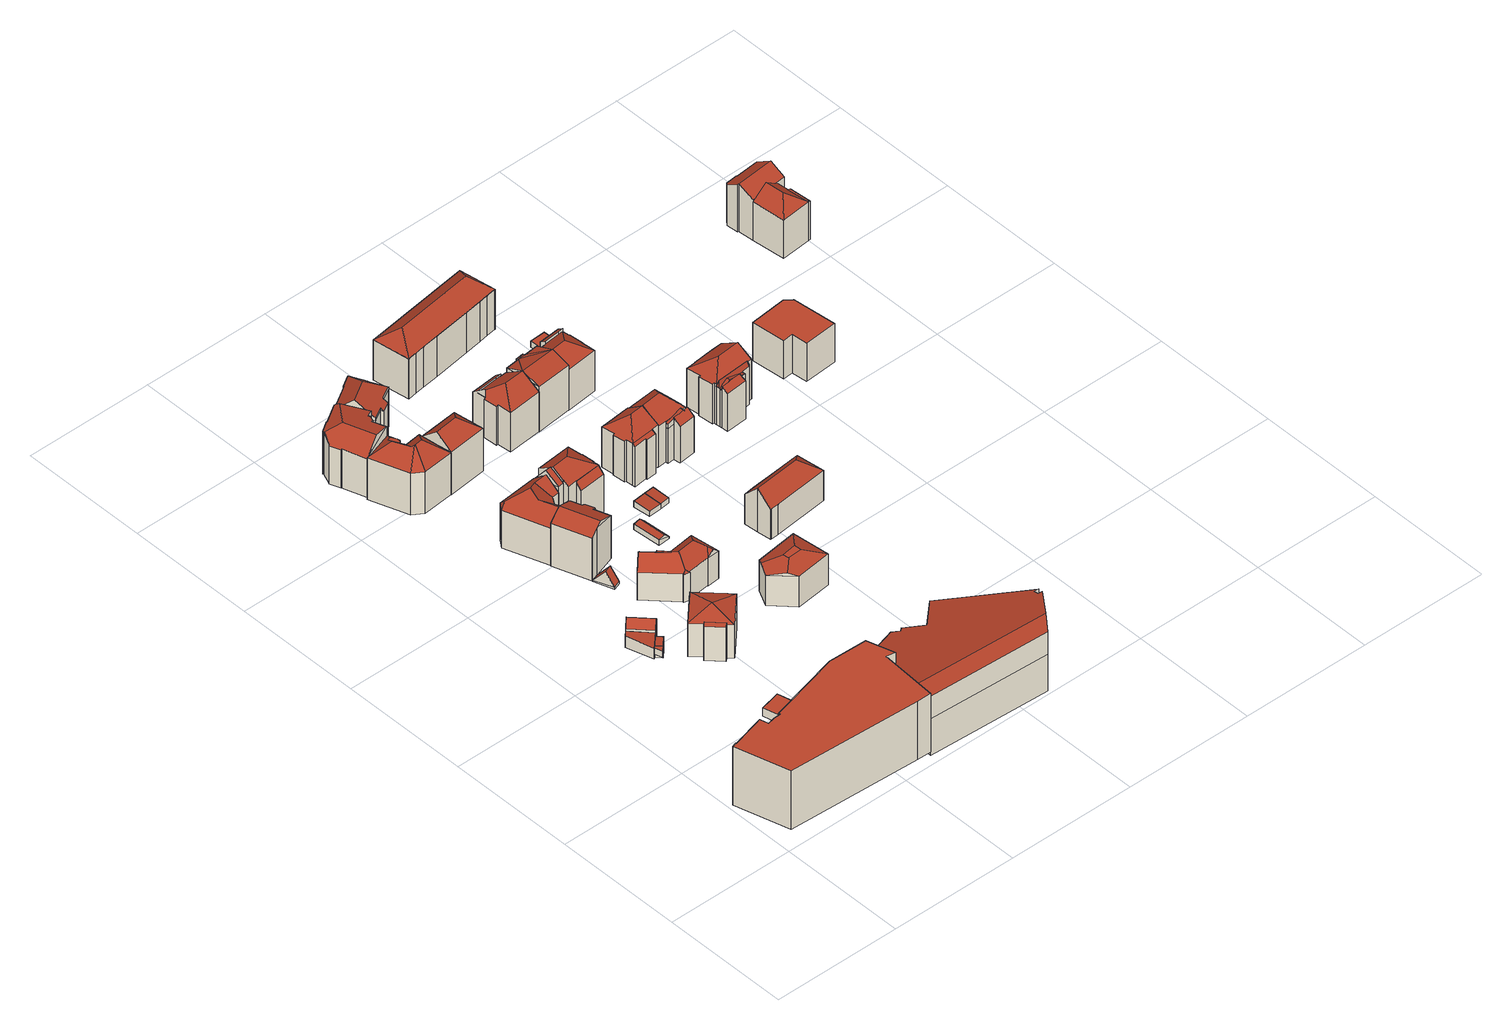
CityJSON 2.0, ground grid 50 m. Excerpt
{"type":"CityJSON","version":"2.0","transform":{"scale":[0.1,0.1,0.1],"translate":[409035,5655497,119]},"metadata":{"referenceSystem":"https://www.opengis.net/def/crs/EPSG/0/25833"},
"CityObjects":{
"building1":{"type":"Building","attributes":{"Dachtyp_tdc":"tdcPolyFlatRoof","Gemeindeschluessel":14612000,"Dachneigung":0,"QualitaetDacherkennung":35,"Geometrietyp2DReferenz":"3000","measuredHeight":24.64,"function":"31001_2000","roofType":"1000"},"geometry":[{"type":"Solid","lod":"2","boundaries":[[[[0,1,2,3]],[[1,4,5,2]],[[4,6,7,5]],[[6,8,9,7]],[[8,10,11,9]],[[10,12,13,11]],[[12,14,15,13]],[[14,16,17,15]],[[16,18,19,17]],[[18,20,21,19]],[[20,22,23,21]],[[22,24,25,23]],[[24,26,27,25]],[[26,28,29,27]],[[28,0,3,29]],[[28,26,24,22,20,18,16,14,12,10,8,6,4,1,0]],[[3,2,5,7,9,11,13,15,17,19,21,23,25,27,29]]]],"semantics":{"surfaces":[{"type":"WallSurface"},{"type":"RoofSurface"},{"type":"GroundSurface"}],"values":[[0,0,0,0,0,0,0,0,0,0,0,0,0,0,0,1,2]]}}]},
"building2":{"type":"Building","attributes":{"Dachtyp_tdc":"tdcPolyFlatRoof","Gemeindeschluessel":14612000,"Dachneigung":0,"QualitaetDacherkennung":81,"Geometrietyp2DReferenz":"3000","measuredHeight":3.47,"function":"31001_9998","roofType":"1000"},"geometry":[{"type":"Solid","lod":"2","boundaries":[[[[30,31,32,33]],[[31,34,35,32]],[[34,36,37,35]],[[36,30,33,37]],[[36,34,31,30]],[[33,32,35,37]]]],"semantics":{"surfaces":[{"type":"WallSurface"},{"type":"RoofSurface"},{"type":"GroundSurface"}],"values":[[0,0,0,0,1,2]]}}]},
"building3":{"type":"Building","attributes":{"Dachtyp_tdc":"tdcPolyFlatRoof","Gemeindeschluessel":14612000,"Dachneigung":0,"QualitaetDacherkennung":67,"Geometrietyp2DReferenz":"3000","measuredHeight":2.53,"function":"31001_9998","roofType":"1000"},"geometry":[{"type":"Solid","lod":"2","boundaries":[[[[38,39,40,41]],[[39,42,43,40]],[[42,44,45,43]],[[44,38,41,45]],[[44,42,39,38]],[[41,40,43,45]]]],"semantics":{"surfaces":[{"type":"WallSurface"},{"type":"RoofSurface"},{"type":"GroundSurface"}],"values":[[0,0,0,0,1,2]]}}]},
"building4":{"type":"Building","attributes":{"Dachtyp_tdc":"tdcPolyFlatRoof","Gemeindeschluessel":14612000,"Dachneigung":2.99,"QualitaetDacherkennung":75,"Geometrietyp2DReferenz":"3000","measuredHeight":4.9,"function":"31001_9998","roofType":"2100"},"geometry":[{"type":"Solid","lod":"2","boundaries":[[[[38,46,47,48,49,50]],[[51,52,53,54,55,56]],[[50,49,52,51]],[[49,48,53,52]],[[48,47,54,53]],[[47,46,55,54]],[[46,38,56,55]],[[38,50,51,56]]]],"semantics":{"surfaces":[{"type":"RoofSurface"},{"type":"GroundSurface"},{"type":"WallSurface"}],"values":[[0,1,2,2,2,2,2,2]]}}]},
"building5":{"type":"Building","attributes":{"Dachtyp_tdc":"tdcPolyFlatRoof","Gemeindeschluessel":14612000,"Dachneigung":3.43,"QualitaetDacherkennung":68,"Geometrietyp2DReferenz":"3000","measuredHeight":5.23,"function":"31001_9998","roofType":"2100"},"geometry":[{"type":"Solid","lod":"2","boundaries":[[[[57,39,58,59]],[[39,38,60,58]],[[38,61,62,60]],[[61,57,59,62]],[[61,38,39,57]],[[59,58,60,62]]]],"semantics":{"surfaces":[{"type":"WallSurface"},{"type":"RoofSurface"},{"type":"GroundSurface"}],"values":[[0,0,0,0,1,2]]}}]},
"building6":{"type":"Building","attributes":{"Dachtyp_tdc":"tdcGableRoof","Gemeindeschluessel":14612000,"Dachneigung":44.62,"QualitaetDacherkennung":61,"Geometrietyp2DReferenz":"3000","measuredHeight":9.48,"function":"31001_9998","roofType":"3100"},"geometry":[{"type":"Solid","lod":"2","boundaries":[[[[63,64,65,66]],[[64,67,68,65]],[[67,69,70,68]],[[69,71,72,70]],[[71,73,74,72]],[[73,75,76,74]],[[75,77,78,76]],[[77,79,80,78]],[[79,81,82,80]],[[81,63,66,82]],[[77,75,73,71,69,67,64,63]],[[63,81,79,77]],[[66,65,68,70,72,74,76,78,80,82]]]],"semantics":{"surfaces":[{"type":"WallSurface"},{"type":"RoofSurface"},{"type":"GroundSurface"}],"values":[[0,0,0,0,0,0,0,0,0,0,1,1,2]]}}]},
"building7":{"type":"Building","attributes":{"Gemeindeschluessel":14612000,"Geometrietyp2DReferenz":"3000","function":"31001_9998","roofType":"9999"},"children":["building7-1","building7-2"]},
"building7-1":{"type":"BuildingPart","attributes":{"Dachtyp_tdc":"tdcPolyFlatRoof","Dachneigung":19.98,"QualitaetDacherkennung":37,"Geometrietyp2DReferenz":"3000","measuredHeight":14.82,"roofType":"2100"},"parents":["building7"],"geometry":[{"type":"MultiSurface","lod":"2","boundaries":[[[83,84,85,86]],[[84,87,88,85]],[[84,83,89,87]],[[88,90,86,85]],[[87,89,91,90,88]],[[83,86,92]]],"semantics":{"surfaces":[{"type":"WallSurface"},{"type":"RoofSurface"},{"type":"GroundSurface"}],"values":[0,0,1,2,0,0]}}]},
"building7-2":{"type":"BuildingPart","attributes":{"Dachtyp_tdc":"tdcTentRoof","Dachneigung":19.26,"QualitaetDacherkennung":56,"Geometrietyp2DReferenz":"3000","measuredHeight":16.71,"roofType":"3500"},"parents":["building7"],"geometry":[{"type":"MultiSurface","lod":"2","boundaries":[[[93,94,95,96]],[[94,97,98,95]],[[97,92,86,98]],[[91,99,100,90]],[[99,101,102,100]],[[101,103,104,102]],[[103,105,106,104]],[[94,93,107,108,105,103,109]],[[97,94,109]],[[101,99,91,92,97,109]],[[103,101,109]],[[106,110,111,96,95,98,86,90,100,102,104]],[[105,108,110,106]],[[108,107,111,110]],[[107,93,96,111]]],"semantics":{"surfaces":[{"type":"WallSurface"},{"type":"RoofSurface"},{"type":"GroundSurface"}],"values":[0,0,0,0,0,0,0,1,1,1,1,2,0,0,0]}}]},
"building8":{"type":"Building","attributes":{"Dachtyp_tdc":"tdcGableRoof","Gemeindeschluessel":14612000,"Dachneigung":50.8,"QualitaetDacherkennung":10,"Geometrietyp2DReferenz":"3000","measuredHeight":6.12,"function":"31001_9998","roofType":"3100"},"geometry":[{"type":"Solid","lod":"2","boundaries":[[[[112,113,114,115]],[[113,116,117,114]],[[116,118,119,117]],[[118,112,115,119]],[[116,113,120]],[[112,118,121]],[[113,112,121,120]],[[118,116,120,121]],[[115,114,117,119]]]],"semantics":{"surfaces":[{"type":"WallSurface"},{"type":"RoofSurface"},{"type":"GroundSurface"}],"values":[[0,0,0,0,0,0,1,1,2]]}}]},
"building9":{"type":"Building","attributes":{"Dachtyp_tdc":"tdcFreeFormRoof","Gemeindeschluessel":14612000,"Dachneigung":12.46,"QualitaetDacherkennung":23,"Geometrietyp2DReferenz":"3000","measuredHeight":21.68,"function":"31001_9998","roofType":"5000"},"geometry":[{"type":"Solid","lod":"2","boundaries":[[[[122,123,124,125]],[[123,126,127,124]],[[126,128,129,127]],[[128,130,131,129]],[[130,132,133,131]],[[134,135,136,137,138,139,140,141]],[[142,143,132,144,134,141,145,146]],[[144,130,128,126,123,122,147,135,134]],[[132,130,144]],[[140,145,141]],[[147,136,135]],[[133,148,149,150,151,152,153,154,155,156,157,125,124,127,129,131]],[[132,143,148,133]],[[143,142,149,148]],[[142,146,150,149]],[[146,145,151,150]],[[145,140,152,151]],[[140,139,153,152]],[[139,138,154,153]],[[138,137,155,154]],[[137,136,156,155]],[[136,147,157,156]],[[147,122,125,157]]]],"semantics":{"surfaces":[{"type":"WallSurface"},{"type":"RoofSurface"},{"type":"GroundSurface"}],"values":[[0,0,0,0,0,1,1,1,0,0,0,2,0,0,0,0,0,0,0,0,0,0,0]]}}]},
"building10":{"type":"Building","attributes":{"Dachtyp_tdc":"tdcFreeFormRoof","Gemeindeschluessel":14612000,"Dachneigung":42.29,"QualitaetDacherkennung":48,"Geometrietyp2DReferenz":"3000","measuredHeight":23.39,"function":"31001_9998","roofType":"5000"},"geometry":[{"type":"Solid","lod":"2","boundaries":[[[[158,159,160,161]],[[159,162,163,160]],[[162,164,165,163]],[[164,166,167,165]],[[166,168,169,167]],[[168,170,171,169]],[[170,172,173,171]],[[172,174,175,173]],[[174,176,177,175]],[[176,178,179,177]],[[178,158,161,179]],[[180,181,182,183,184,178,176]],[[185,186,180,176,174]],[[187,188,185,174,172]],[[187,172,170]],[[188,187,170,168]],[[186,185,188,168,166]],[[181,180,186,166,164]],[[182,181,164,162]],[[183,182,162,159]],[[184,183,159,158]],[[184,158,178]],[[161,160,163,165,167,169,171,173,175,177,179]]]],"semantics":{"surfaces":[{"type":"WallSurface"},{"type":"RoofSurface"},{"type":"GroundSurface"}],"values":[[0,0,0,0,0,0,0,0,0,0,0,1,1,1,1,1,1,1,1,1,1,1,2]]}}]},
"building11":{"type":"Building","attributes":{"Dachtyp_tdc":"tdcPolyFlatRoof","Gemeindeschluessel":14612000,"Dachneigung":0,"QualitaetDacherkennung":50,"Geometrietyp2DReferenz":"3000","measuredHeight":4.1,"function":"31001_2000","roofType":"1000"},"geometry":[{"type":"Solid","lod":"2","boundaries":[[[[189,190,191,192]],[[190,193,194,191]],[[193,195,196,194]],[[195,197,198,196]],[[197,189,192,198]],[[197,195,193,190,189]],[[192,191,194,196,198]]]],"semantics":{"surfaces":[{"type":"WallSurface"},{"type":"RoofSurface"},{"type":"GroundSurface"}],"values":[[0,0,0,0,0,1,2]]}}]},
"building12":{"type":"Building","attributes":{"Dachtyp_tdc":"tdcFreeFormRoof","Gemeindeschluessel":14612000,"Dachneigung":23.88,"QualitaetDacherkennung":39,"Geometrietyp2DReferenz":"3000","measuredHeight":21.02,"function":"31001_9998","roofType":"5000"},"geometry":[{"type":"Solid","lod":"2","boundaries":[[[[199,200,201,202]],[[200,203,204,201]],[[203,205,206,204]],[[205,207,208,206]],[[207,209,210,208]],[[209,211,212,210]],[[211,213,214,212]],[[213,215,216,214]],[[215,217,218,216]],[[217,219,220,218]],[[219,221,222,220]],[[221,223,224,222]],[[223,225,226,224]],[[225,199,202,226]],[[221,227,228,199,225,223]],[[209,207,205,203,200,228,227,219,217,215,213,211]],[[221,219,227]],[[200,199,228]],[[202,201,204,206,208,210,212,214,216,218,220,222,224,226]]]],"semantics":{"surfaces":[{"type":"WallSurface"},{"type":"RoofSurface"},{"type":"GroundSurface"}],"values":[[0,0,0,0,0,0,0,0,0,0,0,0,0,0,1,1,0,0,2]]}}]},
"building13":{"type":"Building","attributes":{"Dachtyp_tdc":"tdcFreeFormRoof","Gemeindeschluessel":14612000,"Dachneigung":41.44,"QualitaetDacherkennung":9,"Geometrietyp2DReferenz":"3000","measuredHeight":22.14,"function":"31001_9998","roofType":"5000"},"geometry":[{"type":"Solid","lod":"2","boundaries":[[[[229,230,231,232]],[[230,233,234,231]],[[233,235,236,234]],[[235,237,238,236]],[[237,239,240,238]],[[239,241,242,240]],[[241,243,244,242]],[[243,229,232,244]],[[245,246,243,241]],[[247,248,245,241,239]],[[249,247,239,237]],[[249,237,235]],[[250,248,247,249,235,233]],[[250,233,230]],[[246,245,248,250,230,229]],[[246,229,243]],[[232,231,234,236,238,240,242,244]]]],"semantics":{"surfaces":[{"type":"WallSurface"},{"type":"RoofSurface"},{"type":"GroundSurface"}],"values":[[0,0,0,0,0,0,0,0,1,1,1,0,1,1,1,0,2]]}}]},
"building14":{"type":"Building","attributes":{"Dachtyp_tdc":"tdcFreeFormRoof","Gemeindeschluessel":14612000,"Dachneigung":40.5,"QualitaetDacherkennung":12,"Geometrietyp2DReferenz":"3000","measuredHeight":16.37,"function":"31001_9998","roofType":"5000"},"geometry":[{"type":"Solid","lod":"2","boundaries":[[[[251,252,253,254,255,256,257,258,259,260]],[[251,260,261]],[[252,251,261,262]],[[253,252,262,263]],[[264,265,254,253,263,266]],[[267,264,266,268]],[[267,268,269]],[[265,264,267,269,270]],[[255,254,265,270,271]],[[256,255,271,272]],[[257,256,272,273]],[[258,257,273,274]],[[275,276,277,278,279,280,281,282,283,284,285,286,287]],[[273,272,276,275]],[[272,271,277,276]],[[271,270,278,277]],[[270,269,279,278]],[[269,268,280,279]],[[268,266,281,280]],[[266,263,282,281]],[[263,262,283,282]],[[262,261,284,283]],[[261,260,285,284]],[[260,259,286,285]],[[259,274,287,286]],[[274,273,275,287]],[[258,274,259]]]],"semantics":{"surfaces":[{"type":"RoofSurface"},{"type":"WallSurface"},{"type":"GroundSurface"}],"values":[[0,0,0,0,0,0,1,0,0,0,0,0,2,1,1,1,1,1,1,1,1,1,1,1,1,1,1]]}}]},
"building15":{"type":"Building","attributes":{"Dachtyp_tdc":"tdcFreeFormRoof","Gemeindeschluessel":14612000,"Dachneigung":41.38,"QualitaetDacherkennung":47,"Geometrietyp2DReferenz":"3000","measuredHeight":22.61,"function":"31001_9998","roofType":"5000"},"geometry":[{"type":"Solid","lod":"2","boundaries":[[[[288,289,290,291]],[[289,292,293,290]],[[292,294,295,293]],[[294,296,297,295]],[[296,298,299,297]],[[298,300,301,299]],[[300,302,303,301]],[[302,304,305,303]],[[304,306,307,305]],[[306,308,309,307]],[[308,310,311,309]],[[310,312,313,311]],[[312,314,315,313]],[[314,288,291,315]],[[316,317,318,319,320,321,322]],[[322,321,323,324,325,326]],[[327,316,322,326,328,329,330,306,304]],[[306,330,308]],[[308,330,329,310]],[[310,329,328,312]],[[312,328,326,325,314]],[[302,327,304]],[[300,317,316,327,302]],[[314,325,324,288]],[[288,324,323,289]],[[292,321,320,294]],[[289,323,321,292]],[[294,320,319,296]],[[296,319,318,298]],[[298,318,317,300]],[[291,290,293,295,297,299,301,303,305,307,309,311,313,315]]]],"semantics":{"surfaces":[{"type":"WallSurface"},{"type":"RoofSurface"},{"type":"GroundSurface"}],"values":[[0,0,0,0,0,0,0,0,0,0,0,0,0,0,1,1,1,0,0,0,0,0,0,0,0,0,0,0,0,0,2]]}}]},
"building16":{"type":"Building","attributes":{"Dachtyp_tdc":"tdcHipAndGableRoof","Gemeindeschluessel":14612000,"Dachneigung":42.05,"QualitaetDacherkennung":61,"Geometrietyp2DReferenz":"3000","measuredHeight":22.93,"function":"31001_9998","roofType":"5000"},"geometry":[{"type":"Solid","lod":"2","boundaries":[[[[331,332,333,334]],[[332,335,336,333]],[[335,337,338,336]],[[337,331,334,338]],[[335,332,339]],[[331,337,340]],[[332,331,340,339]],[[337,335,339,340]],[[334,333,336,338]]]],"semantics":{"surfaces":[{"type":"WallSurface"},{"type":"RoofSurface"},{"type":"GroundSurface"}],"values":[[0,0,0,0,1,0,1,1,2]]}}]},
"building17":{"type":"Building","attributes":{"Dachtyp_tdc":"tdcFreeFormRoof","Gemeindeschluessel":14612000,"Dachneigung":15.78,"QualitaetDacherkennung":3,"Geometrietyp2DReferenz":"3000","measuredHeight":26.02,"function":"31001_2000","roofType":"5000"},"geometry":[{"type":"Solid","lod":"2","boundaries":[[[[341,342,343,344]],[[342,345,346,343]],[[345,347,348,346]],[[347,349,350,348]],[[349,351,352,350]],[[351,353,354,352]],[[353,355,356,354]],[[355,357,358,356]],[[357,359,360,358]],[[359,361,362,360]],[[361,363,364,362]],[[363,365,366,364]],[[365,367,368,366]],[[367,369,370,368]],[[369,341,344,370]],[[371,372,373,374]],[[375,376,377,373,372,378,379,380,381,347,382,383,384,385,386]],[[365,375,386,367]],[[367,386,385,369]],[[369,385,384,341]],[[341,384,383,342]],[[342,383,382,345]],[[345,382,347]],[[347,381,349]],[[349,381,380,351]],[[351,380,379,353]],[[353,379,378,355]],[[355,378,372,371,357]],[[361,377,376,363]],[[359,374,373,377,361]],[[363,376,375,365]],[[357,371,374,359]],[[344,343,346,348,350,352,354,356,358,360,362,364,366,368,370]]]],"semantics":{"surfaces":[{"type":"WallSurface"},{"type":"RoofSurface"},{"type":"GroundSurface"}],"values":[[0,0,0,0,0,0,0,0,0,0,0,0,0,0,0,1,1,0,0,0,0,0,0,0,0,0,0,0,0,0,0,0,2]]}}]},
"building18":{"type":"Building","attributes":{"Gemeindeschluessel":14612000,"Geometrietyp2DReferenz":"3000","function":"31001_9998","roofType":"9999"},"children":["building18-1","building18-2","building18-3"]},
"building18-1":{"type":"BuildingPart","attributes":{"Dachtyp_tdc":"tdcPolyFlatRoof","Dachneigung":49.85,"QualitaetDacherkennung":41,"Geometrietyp2DReferenz":"3000","measuredHeight":18.21,"roofType":"2100"},"parents":["building18"],"geometry":[{"type":"MultiSurface","lod":"2","boundaries":[[[387,388,389,390]],[[388,391,392,389]],[[391,393,394,392]],[[391,388,387,393]],[[394,390,389,392]]],"semantics":{"surfaces":[{"type":"WallSurface"},{"type":"RoofSurface"},{"type":"GroundSurface"}],"values":[0,0,0,1,2]}}]},
"building18-2":{"type":"BuildingPart","attributes":{"Dachtyp_tdc":"tdcGableRoof","Dachneigung":52.31,"QualitaetDacherkennung":74,"Geometrietyp2DReferenz":"3000","measuredHeight":22.34,"roofType":"3100"},"parents":["building18"],"geometry":[{"type":"MultiSurface","lod":"2","boundaries":[[[395,396,397,398]],[[399,400,401,402]],[[400,395,398,401]],[[395,400,403]],[[396,395,403,404,405]],[[400,399,406,407,404,403]],[[398,397,408,402,401]]],"semantics":{"surfaces":[{"type":"WallSurface"},{"type":"RoofSurface"},{"type":"GroundSurface"}],"values":[0,0,0,0,1,1,2]}}]},
"building18-3":{"type":"BuildingPart","attributes":{"Dachtyp_tdc":"tdcHipAndGableRoof","Dachneigung":33.59,"QualitaetDacherkennung":56,"Geometrietyp2DReferenz":"3000","measuredHeight":22.91,"roofType":"5000"},"parents":["building18"],"geometry":[{"type":"MultiSurface","lod":"2","boundaries":[[[409,410,411,397,396]],[[410,412,413,411]],[[412,414,415,413]],[[414,416,417,415]],[[416,418,419,417]],[[418,420,390,419]],[[420,387,390]],[[421,422,423,394,393]],[[422,424,399,402,423]],[[420,418,416,414,412,410,425]],[[410,409,405,407,426,425]],[[426,424,422,421,420,425]],[[402,408,397,411,413,415,417,419,390,394,423]]],"semantics":{"surfaces":[{"type":"WallSurface"},{"type":"RoofSurface"},{"type":"GroundSurface"}],"values":[0,0,0,0,0,0,0,0,0,1,1,1,2]}}]},
"building19":{"type":"Building","attributes":{"Dachtyp_tdc":"tdcGableRoof","Gemeindeschluessel":14612000,"Dachneigung":11.82,"QualitaetDacherkennung":56,"Geometrietyp2DReferenz":"3000","measuredHeight":2.81,"function":"31001_9998","roofType":"3100"},"geometry":[{"type":"Solid","lod":"2","boundaries":[[[[427,428,429,430]],[[428,431,432,429]],[[431,433,434,432]],[[433,427,430,434]],[[431,428,435]],[[427,433,436]],[[428,427,436,435]],[[433,431,435,436]],[[430,429,432,434]]]],"semantics":{"surfaces":[{"type":"WallSurface"},{"type":"RoofSurface"},{"type":"GroundSurface"}],"values":[[0,0,0,0,0,0,1,1,2]]}}]},
"building20":{"type":"Building","attributes":{"Dachtyp_tdc":"tdcFreeFormRoof","Gemeindeschluessel":14612000,"Dachneigung":23.65,"QualitaetDacherkennung":55,"Geometrietyp2DReferenz":"3000","measuredHeight":15.58,"function":"31001_9998","roofType":"5000"},"geometry":[{"type":"Solid","lod":"2","boundaries":[[[[437,438,439,440]],[[438,441,442,439]],[[441,443,444,442]],[[443,445,446,444]],[[445,437,440,446]],[[447,448,449,450,445]],[[449,451,438,437,450]],[[452,441,438,451]],[[441,452,448,447,443]],[[448,452,451,449]],[[437,445,450]],[[445,443,447]],[[440,439,442,444,446]]]],"semantics":{"surfaces":[{"type":"WallSurface"},{"type":"RoofSurface"},{"type":"GroundSurface"}],"values":[[0,0,0,0,0,1,1,1,1,1,0,0,2]]}}]},
"building21":{"type":"Building","attributes":{"Dachtyp_tdc":"tdcPolyFlatRoof","Gemeindeschluessel":14612000,"Dachneigung":3.9,"QualitaetDacherkennung":88,"Geometrietyp2DReferenz":"3000","measuredHeight":2.54,"function":"31001_9998","roofType":"2100"},"geometry":[{"type":"Solid","lod":"2","boundaries":[[[[453,454,455,456]],[[454,457,458,455]],[[457,459,460,458]],[[459,453,456,460]],[[459,457,454,453]],[[456,455,458,460]]]],"semantics":{"surfaces":[{"type":"WallSurface"},{"type":"RoofSurface"},{"type":"GroundSurface"}],"values":[[0,0,0,0,1,2]]}}]},
"building22":{"type":"Building","attributes":{"Dachtyp_tdc":"tdcPolyFlatRoof","Gemeindeschluessel":14612000,"Dachneigung":3.65,"QualitaetDacherkennung":91,"Geometrietyp2DReferenz":"3000","measuredHeight":2.52,"function":"31001_9998","roofType":"2100"},"geometry":[{"type":"Solid","lod":"2","boundaries":[[[[459,457,458,460]],[[457,461,462,458]],[[461,463,464,462]],[[463,459,460,464]],[[463,461,457,459]],[[460,458,462,464]]]],"semantics":{"surfaces":[{"type":"WallSurface"},{"type":"RoofSurface"},{"type":"GroundSurface"}],"values":[[0,0,0,0,1,2]]}}]},
"building23":{"type":"Building","attributes":{"Gemeindeschluessel":14612000,"Geometrietyp2DReferenz":"3000","function":"31001_9998","roofType":"9999"},"children":["building23-1","building23-2"]},
"building23-1":{"type":"BuildingPart","attributes":{"Dachtyp_tdc":"tdcHipAndGableRoof","Dachneigung":33.97,"QualitaetDacherkennung":56,"Geometrietyp2DReferenz":"3000","measuredHeight":21.39,"roofType":"5000"},"parents":["building23"],"geometry":[{"type":"MultiSurface","lod":"2","boundaries":[[[465,466,467,468]],[[466,469,470,467]],[[469,471,472,470]],[[471,473,474,472]],[[473,475,476,474]],[[475,477,478,476]],[[477,479,480,478]],[[481,482,483,484]],[[482,465,468,483]],[[485,486,479,477,475,473,471,487]],[[471,469,466,487]],[[466,465,482,481,485,487]],[[468,467,470,472,474,476,478,480,488,484,483]]],"semantics":{"surfaces":[{"type":"WallSurface"},{"type":"RoofSurface"},{"type":"GroundSurface"}],"values":[0,0,0,0,0,0,0,0,0,1,1,1,2]}}]},
"building23-2":{"type":"BuildingPart","attributes":{"Dachtyp_tdc":"tdcPolyFlatRoof","Dachneigung":37.5,"QualitaetDacherkennung":41,"Geometrietyp2DReferenz":"3000","measuredHeight":19.86,"roofType":"2100"},"parents":["building23"],"geometry":[{"type":"MultiSurface","lod":"2","boundaries":[[[489,490,481,484,491]],[[492,493,494,480,479]],[[493,489,491,494]],[[493,492,495,490,489]],[[491,484,488,480,494]]],"semantics":{"surfaces":[{"type":"WallSurface"},{"type":"RoofSurface"},{"type":"GroundSurface"}],"values":[0,0,0,1,2]}}]},
"building24":{"type":"Building","attributes":{"Gemeindeschluessel":14612000,"Geometrietyp2DReferenz":"3000","function":"31001_9998","roofType":"9999"},"children":["building24-1","building24-2"]},
"building24-1":{"type":"BuildingPart","attributes":{"Dachtyp_tdc":"tdcPolyFlatRoof","Dachneigung":30.05,"QualitaetDacherkennung":33,"Geometrietyp2DReferenz":"3000","measuredHeight":17.5,"roofType":"2100"},"parents":["building24"],"geometry":[{"type":"MultiSurface","lod":"2","boundaries":[[[496,497,498,499]],[[497,500,501,498]],[[500,502,503,501]],[[502,504,505,503]],[[504,506,507,505]],[[504,502,500,497,496,506]],[[507,499,498,501,503,505]]],"semantics":{"surfaces":[{"type":"WallSurface"},{"type":"RoofSurface"},{"type":"GroundSurface"}],"values":[0,0,0,0,0,1,2]}}]},
"building24-2":{"type":"BuildingPart","attributes":{"Dachtyp_tdc":"tdcHipAndGableRoof","Dachneigung":37.11,"QualitaetDacherkennung":56,"Geometrietyp2DReferenz":"3000","measuredHeight":21.68,"roofType":"5000"},"parents":["building24"],"geometry":[{"type":"MultiSurface","lod":"2","boundaries":[[[508,509,496,499,510]],[[511,512,513,507,506]],[[512,514,515,513]],[[514,516,517,515]],[[516,518,519,517]],[[518,520,521,519]],[[520,522,523,521]],[[522,524,525,523]],[[524,508,510,525]],[[520,518,516,514,512,511,526]],[[511,509,508,524,526]],[[524,522,520,526]],[[510,499,507,513,515,517,519,521,523,525]]],"semantics":{"surfaces":[{"type":"WallSurface"},{"type":"RoofSurface"},{"type":"GroundSurface"}],"values":[0,0,0,0,0,0,0,0,0,1,1,1,2]}}]},
"building25":{"type":"Building","attributes":{"Dachtyp_tdc":"tdcHipAndGableRoof","Gemeindeschluessel":14612000,"Dachneigung":44.54,"QualitaetDacherkennung":43,"Geometrietyp2DReferenz":"3000","measuredHeight":18.16,"function":"31001_9998","roofType":"5000"},"geometry":[{"type":"Solid","lod":"2","boundaries":[[[[527,528,529,530]],[[528,531,532,529]],[[531,533,534,532]],[[533,535,536,534]],[[535,537,538,536]],[[537,539,540,538]],[[539,541,542,540]],[[541,543,544,542]],[[543,545,546,544]],[[545,527,530,546]],[[541,539,547]],[[539,537,535,533,531,528,547]],[[528,527,545,543,541,547]],[[530,529,532,534,536,538,540,542,544,546]]]],"semantics":{"surfaces":[{"type":"WallSurface"},{"type":"RoofSurface"},{"type":"GroundSurface"}],"values":[[0,0,0,0,0,0,0,0,0,0,1,1,1,2]]}}]},
"building26":{"type":"Building","attributes":{"Dachtyp_tdc":"tdcFreeFormRoof","Gemeindeschluessel":14612000,"Dachneigung":21.98,"QualitaetDacherkennung":83,"Geometrietyp2DReferenz":"3000","measuredHeight":21.55,"function":"31001_9998","roofType":"5000"},"geometry":[{"type":"Solid","lod":"2","boundaries":[[[[548,549,550,551]],[[549,552,553,550]],[[552,554,555,553]],[[554,556,557,555]],[[556,558,559,557]],[[558,560,561,559]],[[560,562,563,561]],[[562,548,551,563]],[[552,549,564,565]],[[560,558,556]],[[562,564,548]],[[556,562,560]],[[556,564,562]],[[556,565,564]],[[565,556,554]],[[549,548,564]],[[554,552,565]],[[551,550,553,555,557,559,561,563]]]],"semantics":{"surfaces":[{"type":"WallSurface"},{"type":"RoofSurface"},{"type":"GroundSurface"}],"values":[[0,0,0,0,0,0,0,0,1,1,1,1,1,1,1,0,0,2]]}}]},
"building27":{"type":"Building","attributes":{"Gemeindeschluessel":14612000,"Geometrietyp2DReferenz":"3000","function":"31001_9998","roofType":"9999"},"children":["building27-1","building27-2","building27-3"]},
"building27-1":{"type":"BuildingPart","attributes":{"Dachtyp_tdc":"tdcGableRoof","Dachneigung":12.66,"QualitaetDacherkennung":24,"Geometrietyp2DReferenz":"3000","measuredHeight":18.05,"roofType":"3100"},"parents":["building27"],"geometry":[{"type":"MultiSurface","lod":"2","boundaries":[[[566,567,568,569]],[[567,570,571,568]],[[572,573,574,575]],[[572,576,577,578,579,573]],[[580,581,582,578,577,583,584]],[[567,580,584,570]],[[566,581,580,567]],[[574,569,568,571,575]]],"semantics":{"surfaces":[{"type":"WallSurface"},{"type":"RoofSurface"},{"type":"GroundSurface"}],"values":[0,0,0,1,1,0,0,2]}}]},
"building27-2":{"type":"BuildingPart","attributes":{"Dachtyp_tdc":"tdcPolyFlatRoof","Dachneigung":43.19,"QualitaetDacherkennung":35,"Geometrietyp2DReferenz":"3000","measuredHeight":17.62,"roofType":"2100"},"parents":["building27"],"geometry":[{"type":"MultiSurface","lod":"2","boundaries":[[[585,586,581,566,569,587]],[[588,589,590,574,573]],[[589,585,587,590]],[[589,588,579,582,586,585]],[[587,569,574,590]]],"semantics":{"surfaces":[{"type":"WallSurface"},{"type":"RoofSurface"},{"type":"GroundSurface"}],"values":[0,0,0,1,2]}}]},
"building27-3":{"type":"BuildingPart","attributes":{"Dachtyp_tdc":"tdcHipAndGableRoof","Dachneigung":39.46,"QualitaetDacherkennung":43,"Geometrietyp2DReferenz":"3000","measuredHeight":22.17,"roofType":"5000"},"parents":["building27"],"geometry":[{"type":"MultiSurface","lod":"2","boundaries":[[[591,592,593,594]],[[592,595,596,593]],[[595,597,598,596]],[[597,599,600,598]],[[599,601,602,600]],[[601,603,604,602]],[[603,605,572,575,604]],[[606,607,608,571,570,584]],[[607,591,594,608]],[[605,603,601,599,597,595,609]],[[595,592,591,609]],[[591,607,606,583,576,605,609]],[[594,593,596,598,600,602,604,575,571,608]]],"semantics":{"surfaces":[{"type":"WallSurface"},{"type":"RoofSurface"},{"type":"GroundSurface"}],"values":[0,0,0,0,0,0,0,0,0,1,1,1,2]}}]},
"building28":{"type":"Building","attributes":{"Dachtyp_tdc":"tdcFreeFormRoof","Gemeindeschluessel":14612000,"Dachneigung":37.68,"QualitaetDacherkennung":54,"Geometrietyp2DReferenz":"3000","measuredHeight":22.24,"function":"31001_9998","roofType":"5000"},"geometry":[{"type":"Solid","lod":"2","boundaries":[[[[610,611,612,613]],[[611,614,615,612]],[[614,616,617,615]],[[616,618,619,617]],[[618,620,621,619]],[[620,622,623,621]],[[622,624,625,623]],[[624,626,627,625]],[[626,628,629,627]],[[628,630,631,629]],[[630,632,633,631]],[[632,634,635,633]],[[634,610,613,635]],[[636,637,610,638]],[[634,639,640]],[[640,638,610,634]],[[639,641,642,643,644,645,646,647,648,636,638,640]],[[614,636,648,616]],[[616,648,647,618]],[[618,647,646,620]],[[620,646,645,622]],[[622,645,644,624]],[[628,642,641,630]],[[626,643,642,628]],[[630,641,639,632]],[[632,639,634]],[[611,637,636,614]],[[610,637,611]],[[624,644,643,626]],[[613,612,615,617,619,621,623,625,627,629,631,633,635]]]],"semantics":{"surfaces":[{"type":"WallSurface"},{"type":"RoofSurface"},{"type":"GroundSurface"}],"values":[[0,0,0,0,0,0,0,0,0,0,0,0,0,1,1,1,1,0,0,0,0,0,0,0,0,0,0,0,0,2]]}}]},
"building29":{"type":"Building","attributes":{"Gemeindeschluessel":14612000,"Geometrietyp2DReferenz":"3000","function":"31001_9998","roofType":"9999"},"children":["building29-1","building29-2"]},
"building29-1":{"type":"BuildingPart","attributes":{"Dachtyp_tdc":"tdcPolyFlatRoof","Dachneigung":34.74,"QualitaetDacherkennung":56,"Geometrietyp2DReferenz":"3000","measuredHeight":18.43,"roofType":"2100"},"parents":["building29"],"geometry":[{"type":"MultiSurface","lod":"2","boundaries":[[[649,650,651,652,653]],[[650,654,655,651]],[[654,656,657,658,655]],[[656,654,650,649]],[[652,651,655,658]]],"semantics":{"surfaces":[{"type":"WallSurface"},{"type":"RoofSurface"},{"type":"GroundSurface"}],"values":[0,0,0,1,2]}}]},
"building29-2":{"type":"BuildingPart","attributes":{"Dachtyp_tdc":"tdcHipAndGableRoof","Dachneigung":33.95,"QualitaetDacherkennung":73,"Geometrietyp2DReferenz":"3000","measuredHeight":21.82,"roofType":"5000"},"parents":["building29"],"geometry":[{"type":"MultiSurface","lod":"2","boundaries":[[[659,653,652,660]],[[657,661,662,658]],[[661,663,664,662]],[[663,665,666,664]],[[665,667,668,666]],[[667,669,670,668]],[[669,671,672,670]],[[671,673,674,672]],[[673,659,660,674]],[[669,667,665,663,661,657,675]],[[657,653,659,673,675]],[[673,671,669,675]],[[660,652,658,662,664,666,668,670,672,674]]],"semantics":{"surfaces":[{"type":"WallSurface"},{"type":"RoofSurface"},{"type":"GroundSurface"}],"values":[0,0,0,0,0,0,0,0,0,1,1,1,2]}}]},
"building30":{"type":"Building","attributes":{"Dachtyp_tdc":"tdcPolyFlatRoof","Gemeindeschluessel":14612000,"Dachneigung":0,"QualitaetDacherkennung":94,"Geometrietyp2DReferenz":"3000","measuredHeight":2.57,"function":"31001_9998","roofType":"1000"},"geometry":[{"type":"Solid","lod":"2","boundaries":[[[[676,677,678,679]],[[677,680,681,678]],[[680,682,683,681]],[[682,676,679,683]],[[682,680,677,676]],[[679,678,681,683]]]],"semantics":{"surfaces":[{"type":"WallSurface"},{"type":"RoofSurface"},{"type":"GroundSurface"}],"values":[[0,0,0,0,1,2]]}}]},
"building31":{"type":"Building","attributes":{"Gemeindeschluessel":14612000,"Geometrietyp2DReferenz":"3000","function":"31001_9998","roofType":"9999"},"children":["building31-1","building31-2","building31-3","building31-4"]},
"building31-1":{"type":"BuildingPart","attributes":{"Dachtyp_tdc":"tdcPolyFlatRoof","Dachneigung":29.19,"QualitaetDacherkennung":58,"Geometrietyp2DReferenz":"3000","measuredHeight":17.46,"roofType":"2100"},"parents":["building31"],"geometry":[{"type":"MultiSurface","lod":"2","boundaries":[[[684,685,686,687]],[[685,688,689,690,691,686]],[[692,684,687,693,694,695]],[[692,696,697,688,685,684]],[[687,686,691,693]]],"semantics":{"surfaces":[{"type":"WallSurface"},{"type":"RoofSurface"},{"type":"GroundSurface"}],"values":[0,0,0,1,2]}}]},
"building31-2":{"type":"BuildingPart","attributes":{"Dachtyp_tdc":"tdcHipAndGableRoof","Dachneigung":32.94,"QualitaetDacherkennung":57,"Geometrietyp2DReferenz":"3000","measuredHeight":20.6,"roofType":"5000"},"parents":["building31"],"geometry":[{"type":"MultiSurface","lod":"2","boundaries":[[[698,699,700,701]],[[699,702,703,700]],[[702,704,705,703]],[[704,706,707,705]],[[706,708,709,710,707]],[[711,712,713,714]],[[712,715,716,713]],[[715,717,718,716]],[[717,719,720,718]],[[719,721,722,720]],[[721,723,724,722]],[[723,725,726,724]],[[725,727,728,726]],[[727,698,701,728]],[[723,721,719,717,715,712,729]],[[712,711,708,706,704,729]],[[704,702,699,698,727,725,723,729]],[[701,700,703,705,707,710,713,716,718,720,722,724,726,728]]],"semantics":{"surfaces":[{"type":"WallSurface"},{"type":"RoofSurface"},{"type":"GroundSurface"}],"values":[0,0,0,0,0,0,0,0,0,0,0,0,0,0,1,1,1,2]}}]},
"building31-3":{"type":"BuildingPart","attributes":{"Dachtyp_tdc":"tdcFreeFormRoof","Dachneigung":74.52,"QualitaetDacherkennung":32,"Geometrietyp2DReferenz":"3000","measuredHeight":18.6,"roofType":"5000"},"parents":["building31"],"geometry":[{"type":"MultiSurface","lod":"2","boundaries":[[[730,731,732,733]],[[731,734,735,736,732]],[[714,713,737,738,739]],[[709,730,733,710]],[[740,741,742]],[[743,730,709]],[[741,739,744,734,731,745,742]],[[743,745,731,730]],[[709,714,740,742,745,743]],[[714,739,741,740]],[[733,732,736,737,713,710]]],"semantics":{"surfaces":[{"type":"WallSurface"},{"type":"RoofSurface"},{"type":"GroundSurface"}],"values":[0,0,0,0,1,1,1,1,1,0,2]}}]},
"building31-4":{"type":"BuildingPart","attributes":{"Dachtyp_tdc":"tdcGableRoof","Dachneigung":18.18,"QualitaetDacherkennung":38,"Geometrietyp2DReferenz":"3000","measuredHeight":18.14,"roofType":"3100"},"parents":["building31"],"geometry":[{"type":"MultiSurface","lod":"2","boundaries":[[[690,738,737,691]],[[746,694,693,747]],[[735,746,747,736]],[[735,744,748,749,696,695,746]],[[748,739,689,697,749]],[[690,689,739,738]],[[747,693,691,737,736]],[[746,695,694]]],"semantics":{"surfaces":[{"type":"WallSurface"},{"type":"RoofSurface"},{"type":"GroundSurface"}],"values":[0,0,0,1,1,0,2,0]}}]},
"building32":{"type":"Building","attributes":{"Dachtyp_tdc":"tdcPolyFlatRoof","Gemeindeschluessel":14612000,"Dachneigung":0,"QualitaetDacherkennung":57,"Geometrietyp2DReferenz":"3000","measuredHeight":16.08,"function":"31001_9998","roofType":"1000"},"geometry":[{"type":"Solid","lod":"2","boundaries":[[[[750,751,752,753]],[[751,754,755,752]],[[754,756,757,755]],[[756,758,759,757]],[[758,760,761,759]],[[760,762,763,761]],[[762,750,753,763]],[[762,760,758,756,754,751,750]],[[753,752,755,757,759,761,763]]]],"semantics":{"surfaces":[{"type":"WallSurface"},{"type":"RoofSurface"},{"type":"GroundSurface"}],"values":[[0,0,0,0,0,0,0,1,2]]}}]},
"building33":{"type":"Building","attributes":{"Gemeindeschluessel":14612000,"Geometrietyp2DReferenz":"3000","function":"31001_9998","roofType":"9999"},"children":["building33-1","building33-2","building33-3"]},
"building33-1":{"type":"BuildingPart","attributes":{"Dachtyp_tdc":"tdcFreeFormRoof","Dachneigung":50.56,"QualitaetDacherkennung":42,"Geometrietyp2DReferenz":"3000","measuredHeight":16.65,"roofType":"5000"},"parents":["building33"],"geometry":[{"type":"MultiSurface","lod":"2","boundaries":[[[764,765,766,767]],[[768,765,764]],[[769,768,764,770]],[[769,770,771]],[[768,769,771,765]],[[772,773,767,766]],[[771,770,773,772]],[[770,764,767,773]]],"semantics":{"surfaces":[{"type":"WallSurface"},{"type":"RoofSurface"},{"type":"GroundSurface"}],"values":[0,1,1,1,1,2,0,0]}}]},
"building33-2":{"type":"BuildingPart","attributes":{"Dachtyp_tdc":"tdcHipAndGableRoof","Dachneigung":33.87,"QualitaetDacherkennung":82,"Geometrietyp2DReferenz":"3000","measuredHeight":20.21,"roofType":"5000"},"parents":["building33"],"geometry":[{"type":"MultiSurface","lod":"2","boundaries":[[[774,775,776,777,778]],[[779,772,766,780,781]],[[775,780,766,765]],[[775,774,781,780]],[[775,765,776]],[[765,782,783,777,776]]],"semantics":{"surfaces":[{"type":"RoofSurface"},{"type":"GroundSurface"},{"type":"WallSurface"}],"values":[0,1,2,2,0,0]}}]},
"building33-3":{"type":"BuildingPart","attributes":{"Dachtyp_tdc":"tdcFreeFormRoof","Dachneigung":34.09,"QualitaetDacherkennung":38,"Geometrietyp2DReferenz":"3000","measuredHeight":20.22,"roofType":"5000"},"parents":["building33"],"geometry":[{"type":"MultiSurface","lod":"2","boundaries":[[[784,785,786,781,774]],[[785,787,788,786]],[[787,789,790,788]],[[789,791,792,790]],[[791,793,794,792]],[[793,795,796,794]],[[795,797,798,796]],[[797,799,800,798]],[[784,778,783,799,801,802]],[[801,797,795,793,791,789,787,785,802]],[[785,784,802]],[[799,797,801]],[[800,779,781,786,788,790,792,794,796,798]]],"semantics":{"surfaces":[{"type":"WallSurface"},{"type":"RoofSurface"},{"type":"GroundSurface"}],"values":[0,0,0,0,0,0,0,0,1,1,0,0,2]}}]}
},
"vertices":[
[634,31,271],[579,32,271],[579,32,25],[634,31,25],[61,56,271],[61,56,25],[4,266,271],[4,266,25],[22,271,271],[22,271,25],[22,269,271],[22,269,25],[153,304,271],[153,304,25],[162,271,271],[162,271,25],[191,278,271],[191,278,25],[218,278,271],[218,278,25],[218,285,271],[218,285,25],[504,360,271],[504,360,25],[652,355,271],[652,355,25],[684,250,271],[684,250,25],[649,255,271],[649,255,25],
[339,424,101],[326,480,101],[326,480,67],[339,424,67],[405,498,101],[405,498,67],[418,442,101],[418,442,67],
[286,941,85],[305,921,85],[305,921,60],[286,941,60],[286,904,85],[286,904,60],[277,933,85],[277,933,60],
[315,970,87],[327,981,88],[262,1051,88],[246,1035,87],[277,933,84],[277,933,39],[246,1035,39],[262,1051,39],[327,981,39],[315,970,39],[286,941,39],
[334,950,88],[305,921,35],[334,950,35],[286,941,35],[315,970,88],[315,970,35],
[281,1069,124],[300,1087,98],[300,1087,29],[281,1069,29],[320,1066,98],[320,1066,29],[324,1070,93],[324,1070,29],[352,1040,94],[352,1040,29],[348,1036,98],[348,1036,29],[366,1018,98],[366,1018,29],[347,1000,124],[347,1000,29],[327,981,97],[327,981,29],[262,1051,97],[262,1051,29],
[462,796,171],[450,785,166],[450,785,23],[462,796,23],[399,836,166],[399,836,23],[411,847,171],[411,847,23],[411,847,163],[462,796,163],
[562,902,165],[582,882,165],[582,882,23],[562,902,23],[479,779,163],[479,779,23],[411,848,163],[411,848,23],[375,884,163],[375,884,23],[478,987,165],[478,987,23],[498,966,165],[498,966,23],[563,904,164],[500,968,164],[478,883,190],[500,968,23],[563,904,23],
[388,1343,34],[417,1354,34],[417,1354,31],[388,1343,31],[442,1277,41],[442,1277,31],[413,1267,41],[413,1267,31],[432,1309,92],[402,1298,92],
[234,2223,243],[237,2219,243],[237,2219,46],[234,2223,46],[228,2195,247],[228,2195,46],[220,2192,249],[220,2192,46],[239,2142,248],[239,2142,46],[121,2104,207],[121,2104,46],[138,2238,263],[207,2331,241],[199,2344,232],[131,2302,229],[129,2304,228],[91,2280,226],[93,2278,227],[90,2270,230],[90,2191,206],[92,2192,209],[178,2122,263],[77,2234,209],[75,2233,206],[262,2240,236],[92,2192,46],[90,2191,46],[75,2233,46],[77,2234,46],[93,2278,46],[91,2280,46],[129,2304,46],[131,2302,46],[199,2344,46],[262,2240,46],
[319,2066,211],[332,1944,211],[332,1944,37],[319,2066,37],[212,1932,211],[212,1932,37],[173,1957,211],[173,1957,37],[121,2104,211],[121,2104,37],[239,2142,211],[239,2142,37],[255,2099,211],[255,2099,37],[251,2092,211],[251,2092,37],[246,2089,211],[246,2089,37],[255,2069,211],[255,2069,37],[318,2077,211],[318,2077,37],[219,2005,264],[227,2000,270],[229,1999,270],[260,2003,271],[308,2065,221],[209,2103,236],[193,2068,262],[244,2100,220],[223,2108,235],
[652,355,56],[645,376,56],[645,376,15],[652,355,15],[740,469,56],[740,469,15],[777,432,56],[777,432,15],[788,401,56],[788,401,15],
[337,1484,213],[438,1518,221],[438,1518,33],[337,1484,33],[448,1522,216],[448,1522,33],[456,1521,213],[456,1521,33],[470,1482,212],[470,1482,33],[480,1485,208],[480,1485,33],[485,1483,206],[485,1483,33],[496,1453,206],[496,1453,33],[494,1448,207],[494,1448,33],[482,1444,213],[482,1444,33],[503,1383,213],[503,1383,33],[417,1354,231],[417,1354,33],[388,1343,213],[388,1343,33],[386,1343,213],[386,1343,33],[439,1361,243],[390,1502,243],
[337,1484,193],[280,1649,193],[280,1649,36],[337,1484,36],[301,1680,193],[301,1680,36],[457,1695,193],[457,1695,36],[468,1590,193],[468,1590,36],[440,1587,193],[440,1587,36],[423,1562,193],[423,1562,36],[438,1518,193],[438,1518,36],[364,1569,241],[388,1501,240],[409,1637,240],[370,1613,258],[463,1642,240],[300,1658,213],
[552,1090,146],[553,1092,147],[552,1093,148],[568,1138,184],[565,1139,183],[553,1151,183],[549,1151,180],[476,1226,180],[440,1191,138],[541,1088,138],[540,1083,138],[563,1078,138],[563,1082,138],[671,1117,158],[636,1145,185],[651,1092,138],[674,1092,158],[651,1090,138],[698,1094,138],[684,1206,138],[585,1194,138],[554,1226,138],[550,1222,138],[511,1261,138],[550,1222,21],[554,1226,21],[585,1194,21],[684,1206,21],[698,1094,21],[651,1090,21],[651,1092,21],[563,1082,21],[563,1078,21],[540,1083,21],[541,1088,21],[440,1191,21],[511,1261,21],
[294,2403,198],[293,2405,198],[293,2405,43],[294,2403,43],[338,2433,198],[338,2433,43],[339,2431,198],[339,2431,43],[371,2379,198],[371,2379,43],[362,2374,198],[362,2374,43],[400,2311,198],[400,2311,43],[347,2279,198],[347,2279,43],[356,2265,198],[356,2265,43],[320,2244,198],[320,2244,43],[314,2254,198],[314,2254,43],[269,2228,198],[269,2228,43],[262,2240,198],[262,2240,43],[199,2344,198],[199,2344,43],[397,2309,212],[400,2311,209],[362,2374,215],[371,2379,206],[339,2431,212],[338,2433,212],[310,2333,270],[293,2405,212],[294,2403,214],[199,2344,214],[234,2286,270],[347,2279,212],[262,2240,222],[269,2228,210],[314,2254,209],
[319,2066,209],[471,2082,209],[471,2082,35],[319,2066,35],[483,1959,214],[483,1959,35],[332,1944,214],[332,1944,35],[416,2015,264],[326,2005,264],
[830,387,165],[844,399,165],[844,399,10],[830,387,10],[901,342,165],[901,342,10],[1008,447,165],[1008,447,10],[1250,201,165],[1250,201,10],[1231,202,165],[1231,202,10],[1230,183,165],[1230,183,10],[1247,182,165],[1247,182,10],[1113,8,165],[1113,8,10],[634,31,165],[634,31,10],[649,255,165],[649,255,10],[684,250,165],[684,250,10],[652,355,165],[652,355,10],[788,401,165],[788,401,10],[808,408,165],[808,408,10],[1113,8,259],[1160,69,270],[638,94,270],[634,31,259],[652,355,196],[684,250,225],[649,255,224],[1247,182,237],[1230,183,237],[1231,202,232],[1250,201,232],[901,342,197],[844,399,181],[830,387,185],[808,408,179],[788,401,181],
[632,1582,216],[634,1561,191],[634,1561,34],[632,1582,34],[530,1552,191],[530,1552,34],[528,1573,215],[528,1573,34],
[457,1695,191],[480,1697,190],[480,1697,34],[457,1695,34],[490,1592,219],[468,1590,219],[468,1590,34],[490,1592,34],[462,1644,257],[485,1646,257],[484,1650,252],[486,1635,249],[485,1645,256],[486,1635,34],
[480,1697,219],[619,1711,219],[619,1711,34],[624,1656,219],[624,1656,34],[629,1657,216],[629,1657,34],[634,1607,216],[634,1607,34],[629,1607,219],[629,1607,34],[632,1582,219],[528,1573,219],[492,1569,219],[492,1569,34],[490,1592,234],[552,1641,263],[486,1635,263],
[657,1327,55],[649,1436,55],[649,1436,32],[657,1327,32],[694,1440,42],[694,1440,32],[702,1330,42],[702,1330,32],[675,1438,60],[683,1329,60],
[757,968,146],[919,986,149],[919,986,19],[757,968,19],[935,840,149],[935,840,19],[797,825,146],[797,825,19],[723,900,145],[723,900,19],[770,852,159],[811,890,174],[808,911,174],[746,947,154],[865,920,174],[868,893,174],
[728,1449,52],[722,1516,57],[722,1516,31],[728,1449,31],[772,1521,57],[772,1521,31],[779,1453,52],[779,1453,31],
[811,1524,57],[811,1524,31],[817,1457,52],[817,1457,31],
[731,2120,198],[738,2054,243],[738,2054,29],[731,2120,29],[745,1985,195],[745,1985,29],[613,1972,194],[613,1972,29],[608,2027,194],[608,2027,29],[602,2026,190],[602,2026,29],[597,2080,190],[597,2080,29],[602,2081,194],[602,2081,29],[706,2122,195],[731,2124,195],[731,2124,29],[706,2122,29],[599,2112,195],[602,2081,195],[660,2047,243],[599,2112,29],
[704,2142,187],[706,2122,204],[704,2142,29],[602,2081,227],[597,2133,187],[597,2133,29],[599,2112,204],
[881,1606,203],[883,1591,194],[883,1591,28],[881,1606,28],[843,1587,194],[843,1587,28],[842,1592,197],[842,1592,28],[792,1587,197],[792,1587,28],[791,1597,202],[791,1597,28],
[911,1609,204],[881,1606,204],[911,1609,28],[791,1597,204],[788,1625,203],[788,1625,28],[783,1625,199],[783,1625,28],[778,1675,196],[778,1675,28],[783,1676,200],[783,1676,28],[778,1727,197],[778,1727,28],[898,1739,197],[898,1739,28],[904,1676,244],[904,1676,28],[848,1670,244],
[950,1125,141],[944,1180,196],[944,1180,14],[950,1125,14],[938,1235,140],[938,1235,14],[943,1235,141],[943,1235,14],[980,1240,140],[980,1240,14],[1079,1250,140],[1079,1250,14],[1185,1261,140],[1185,1261,14],[1197,1150,141],[1197,1150,14],[983,1127,140],[983,1127,14],[954,1125,141],[954,1125,14],[1125,1199,196],
[870,2134,216],[884,1999,215],[884,1999,27],[870,2134,27],[745,1985,215],[745,1985,27],[731,2120,216],[731,2120,27],[786,2126,216],[786,2126,27],[785,2136,212],[785,2136,27],[816,2139,212],[816,2139,27],[817,2128,216],[817,2128,27],[877,2067,242],[738,2053,242],
[972,1604,171],[946,1601,171],[946,1601,25],[972,1604,25],[945,1612,171],[945,1612,25],[1037,1621,171],[1038,1610,171],[1038,1610,25],[1037,1621,25],[1021,1620,196],[1015,1619,205],[1016,1608,205],[1019,1609,201],[946,1601,189],[972,1604,195],[997,1606,201],[977,1615,196],[945,1612,189],
[975,1578,177],[972,1604,201],[975,1578,25],[1038,1610,201],[1041,1585,177],[1041,1585,25],
[904,1675,246],[898,1739,193],[898,1739,25],[904,1675,25],[1024,1751,193],[1024,1751,25],[1029,1705,195],[1029,1705,25],[1036,1706,187],[1036,1706,25],[1041,1648,188],[1041,1648,25],[1034,1648,196],[1034,1648,25],[1037,1621,196],[945,1612,196],[911,1609,196],[911,1609,25],[983,1683,246],
[949,2579,196],[968,2440,196],[968,2440,29],[949,2579,29],[969,2436,196],[969,2436,29],[967,2436,196],[967,2436,29],[931,2431,196],[931,2431,29],[895,2425,196],[895,2425,29],[829,2416,196],[829,2416,29],[684,2395,196],[684,2395,29],[619,2386,196],[619,2386,29],[582,2381,196],[582,2381,29],[547,2375,196],[547,2375,29],[544,2375,196],[544,2375,29],[524,2518,196],[524,2518,29],[969,2436,198],[968,2440,198],[904,2500,252],[544,2375,198],[590,2455,252],[547,2375,198],[582,2381,198],[619,2386,198],[684,2395,198],[829,2416,198],[895,2425,198],[931,2431,198],[967,2436,199],
[910,2138,208],[908,2158,194],[908,2158,24],[910,2138,24],[910,2138,196],[991,2166,194],[991,2166,24],[993,2146,208],[993,2146,196],[993,2146,24],
[870,2134,196],[870,2134,24],[996,2122,196],[996,2122,24],[1000,2122,193],[1000,2122,24],[1005,2068,193],[1005,2068,24],[1001,2067,196],[1001,2067,24],[1007,2012,196],[1007,2012,24],[884,1999,196],[884,1999,24],[877,2066,242],[877,2066,24],[934,2072,242],
[997,2301,52],[1057,2303,52],[1057,2303,26],[997,2301,26],[1059,2244,52],[1059,2244,26],[999,2241,52],[999,2241,26],
[1275,1599,178],[1192,1592,178],[1192,1592,18],[1275,1599,18],[1190,1617,192],[1190,1617,178],[1190,1617,175],[1190,1617,18],[1272,1625,192],[1272,1625,18],[1272,1625,175],[1272,1625,184],[1246,1623,192],[1215,1619,192],
[1296,1781,177],[1296,1779,179],[1296,1779,18],[1296,1781,18],[1338,1783,178],[1338,1783,18],[1345,1713,224],[1345,1713,18],[1351,1656,185],[1351,1656,18],[1333,1655,186],[1333,1655,178],[1333,1655,18],[1188,1643,186],[1188,1643,187],[1188,1643,18],[1188,1643,178],[1188,1652,186],[1188,1652,18],[1182,1652,183],[1182,1652,18],[1176,1710,180],[1176,1710,18],[1182,1710,183],[1182,1710,18],[1176,1767,179],[1176,1767,18],[1216,1771,179],[1216,1771,18],[1216,1773,177],[1216,1773,18],[1253,1705,224],
[1334,1649,178],[1329,1642,178],[1329,1642,18],[1334,1649,18],[1298,1639,178],[1298,1639,175],[1298,1639,18],[1190,1628,18],[1190,1628,175],[1190,1628,178],[1188,1642,180],[1189,1629,180],[1195,1636,204],[1329,1650,193],[1289,1638,178],[1326,1648,200],
[1298,1628,175],[1298,1628,18],[1225,1632,199],[1226,1621,199],
[1543,1609,169],[1538,1670,169],[1538,1670,8],[1543,1609,8],[1498,1666,169],[1498,1666,8],[1485,1797,169],[1485,1797,8],[1627,1811,169],[1627,1811,8],[1654,1790,169],[1654,1790,8],[1672,1619,169],[1672,1619,8],
[2009,2104,167],[2002,2103,167],[2002,2103,5],[2009,2104,5],[2005,2107,171],[1997,2184,172],[2001,2186,167],[1992,2194,167],[1992,2194,5],[2001,2186,5],
[1873,2221,166],[1886,2092,165],[1942,2159,207],[1935,2227,207],[1888,2223,176],[1988,2232,5],[1886,2092,5],[1873,2221,5],[1988,2232,168],[1977,2231,176],
[1873,2221,176],[1868,2282,206],[1868,2282,5],[1864,2282,206],[1864,2282,5],[1860,2328,175],[1860,2328,5],[1875,2346,164],[1875,2346,5],[1920,2351,164],[1920,2351,5],[1921,2347,166],[1921,2347,5],[2010,2355,166],[2010,2355,5],[2019,2235,176],[2019,2235,5],[2015,2295,207],[1868,2281,207]
]}
